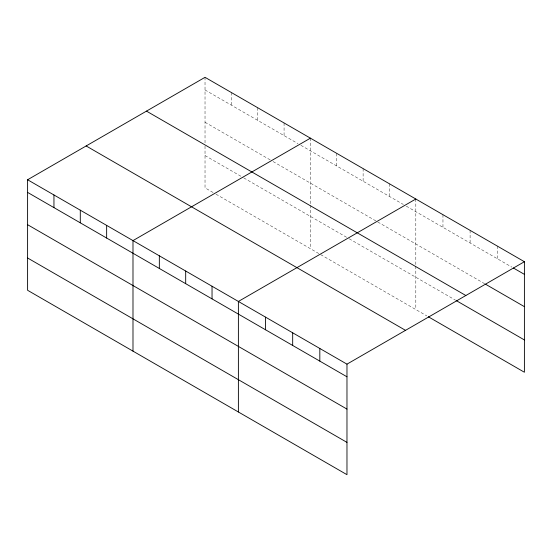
<?xml version="1.0" encoding="UTF-8"?>
<svg xmlns="http://www.w3.org/2000/svg" width="552" height="552" viewBox="0 0 552 552"><rect width="100%" height="100%" fill="white"/><g stroke="black" fill="none" stroke-linecap="round" stroke-linejoin="round"><path stroke-width="0.41" stroke-dasharray="2.76 2.07" d="M205.027 89.969L297.976 143.63M300.909 145.321L403.374 204.482M406.3 206.172L511.925 267.154M205.027 122.268L270.169 159.88M273.095 161.57L377.023 221.573M377.754 221.994L484.78 283.783M205.027 155.554L243.087 177.523M243.818 177.944L348.478 238.374M349.209 238.795L455.434 300.122M213.079 192.503L205.027 187.852L205.027 144.458M216.004 194.194L319.939 254.196M320.671 254.617L426.82 315.903M497.255 246.033L497.255 258.681M470.104 230.363L470.104 243.011M442.959 214.687L442.959 227.334M415.815 199.017L415.815 265.298M415.815 266.154L415.815 309.548M389.464 183.802L389.464 196.45M363.119 168.595L363.119 181.242M336.768 153.38L336.768 166.028M310.424 138.166L310.424 204.454M310.424 205.303L310.424 248.704M284.073 122.958L284.073 135.606M257.722 107.743L257.722 120.391M231.378 92.536L231.378 105.177M205.027 77.321L205.027 143.603"/><path stroke-width="0.83" d="M27.6 179.759L346.973 364.147L346.973 474.679L27.6 290.29L27.6 179.759L205.027 77.321L524.4 261.71L524.4 372.241L428.29 316.751M310.424 138.166L132.991 240.603L132.991 351.141M415.815 199.017L238.388 301.454L238.388 411.985M346.973 364.147L524.4 261.71M513.394 268.003L524.4 274.358M485.512 284.204L524.4 306.657M146.48 111.124L465.847 295.513M456.166 300.543L524.4 339.942M86.153 145.956L405.52 330.344M27.6 192.406L346.973 376.795M27.6 224.705L346.973 409.094M27.6 257.991L346.973 442.38M319.822 348.471L319.822 361.118M292.677 332.801L292.677 345.448M265.533 317.124L265.533 329.772M212.037 286.24L212.037 298.887M185.686 271.032L185.686 283.68M159.342 255.817L159.342 268.465M106.646 225.395L106.646 238.043M80.295 210.181L80.295 222.829M53.951 194.973L53.951 207.614"/></g></svg>
